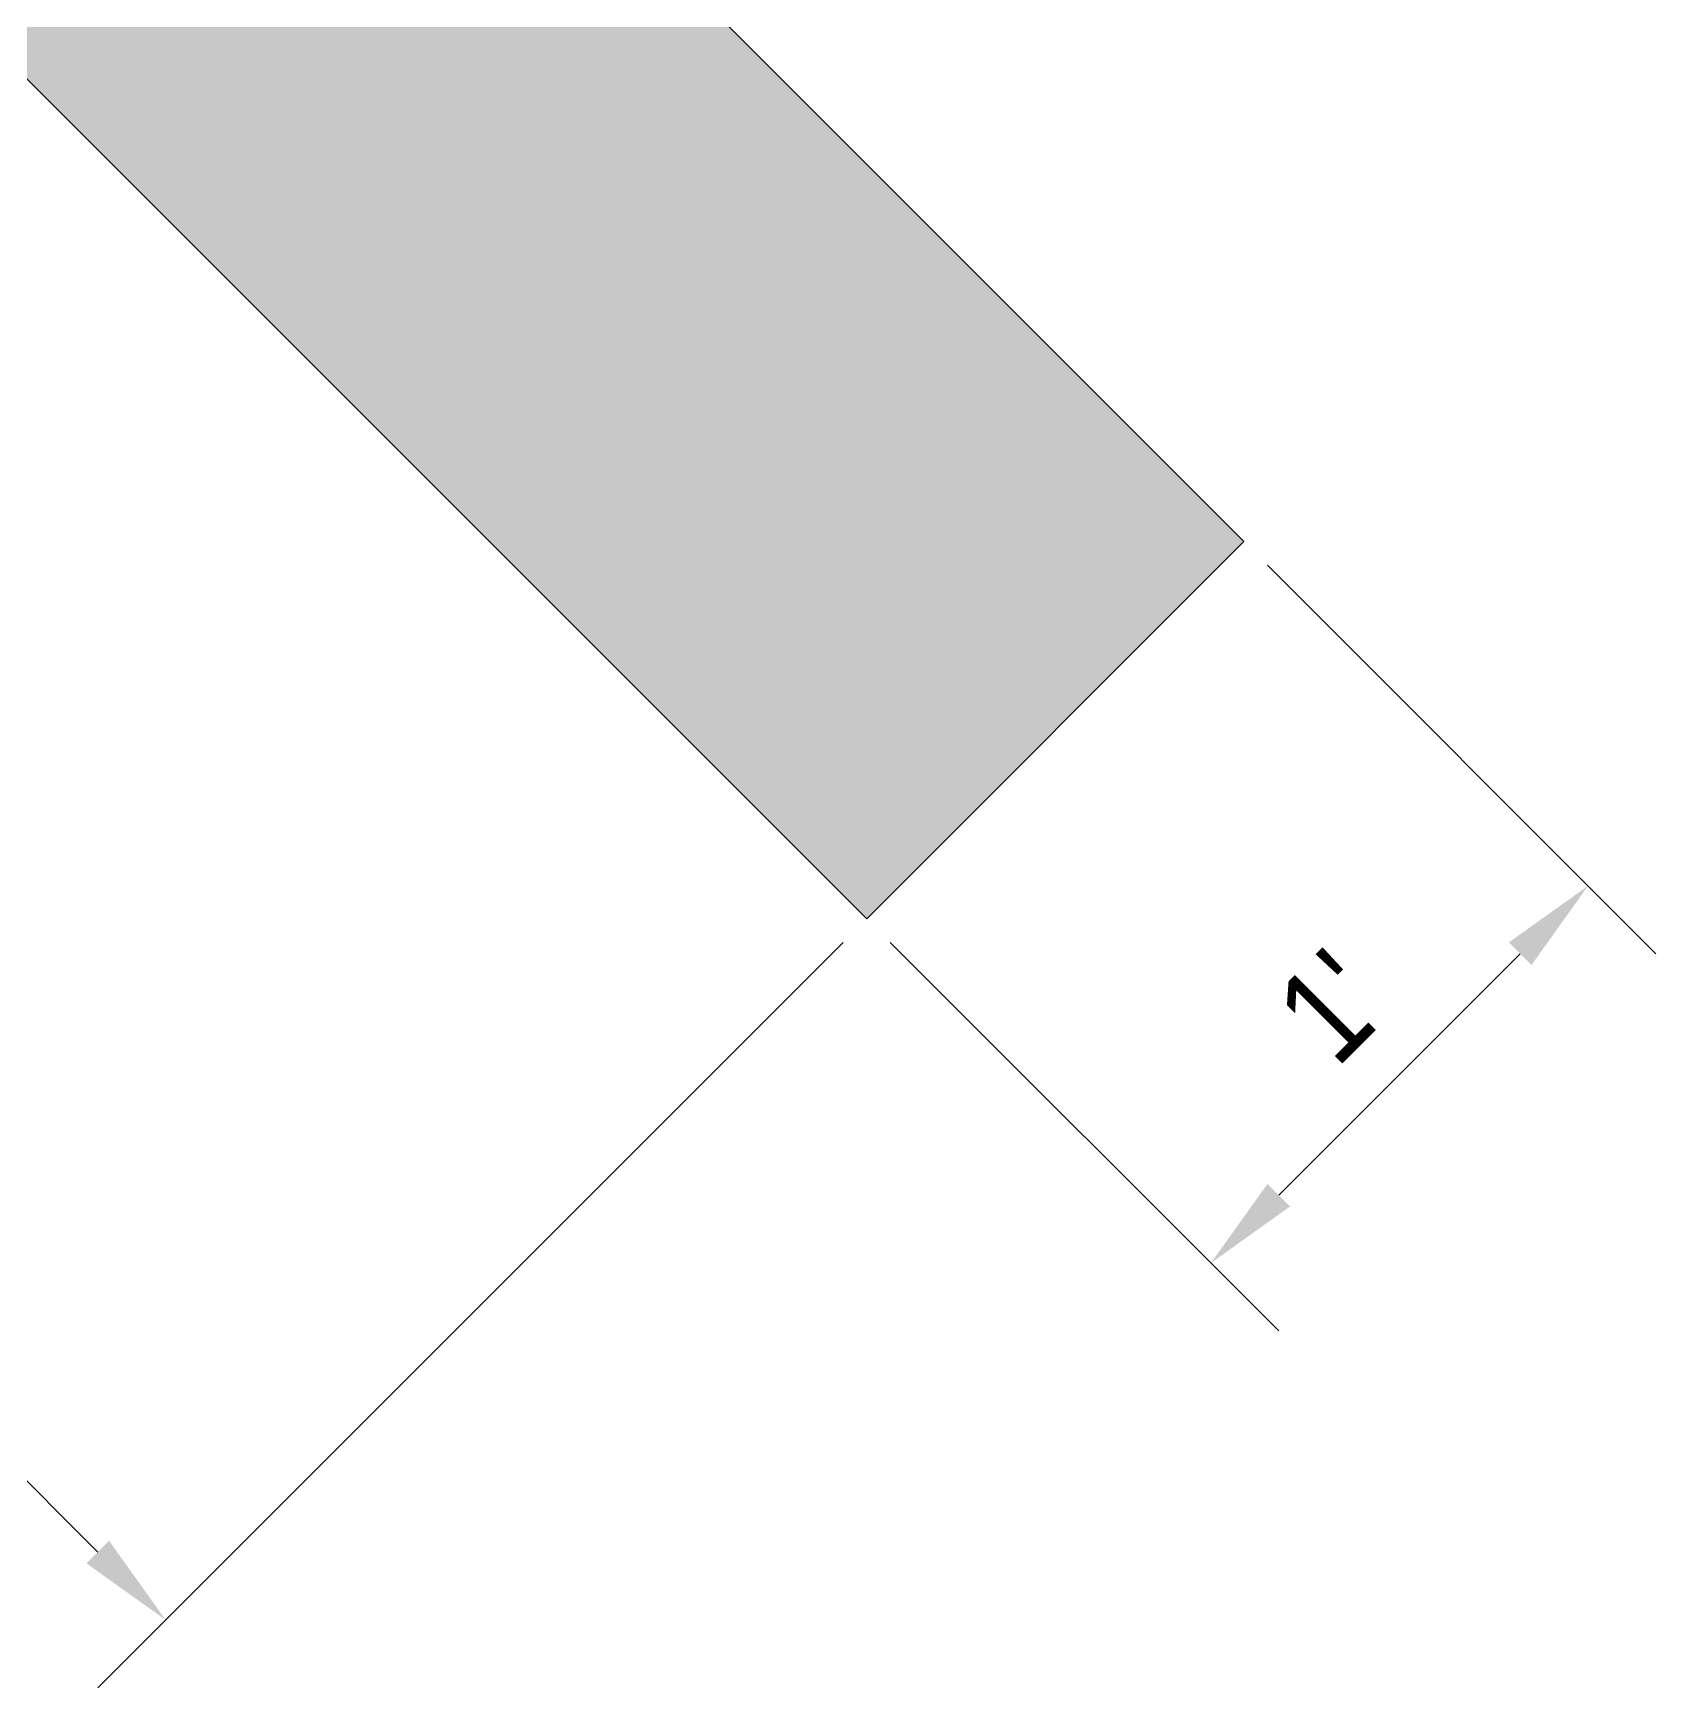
# Model space of a CAD drawing. Header units: inches. Extents: x -3859 to 7158, y 3705 to 4657.
# Drawn here: x 1307.07 to 1343.58, y 4036.38 to 4073.6 of the extents above; entities that cross this region are included whole.
import ezdxf

# ---------------------------------------------------------------- set-up
doc = ezdxf.new("R2010")
doc.units = ezdxf.units.IN
doc.header["$MEASUREMENT"] = 0
doc.layers.get('DEFPOINTS').update_dxf_attribs({"lineweight": 0})
for name, color, linetype, lineweight in [('D6', 6, 'Continuous', 0), ('Dimension', 4, 'Continuous', 0), ('Hatches', 6, 'Continuous', 0)]:
    doc.layers.add(name, color=color, linetype=linetype, lineweight=lineweight)
doc.styles.get("Standard").update_dxf_attribs({"font": 'ARIALN.TTF'})
doc.dimstyles.get("Standard").update_dxf_attribs({"dimtxt": 0.18, "dimasz": 0.18, "dimexe": 0.18, "dimexo": 0.0625, "dimgap": 0.09, "dimtad": 1, "dimdec": 4, "dimzin": 0, "dimdsep": 46, "dimlunit": 4, "dimtxsty": 'Standard', "dimcen": 0.09, "dimadec": 0, "dimazin": 0, "dimtfac": 1, "dimtdec": 4, "dimtofl": 0, "dimtmove": 0, "dimatfit": 3, "dimfxl": 1, "dimtolj": 1, "dimtzin": 0, "dimarcsym": 0})

# ---------------------------------------------------------------- blocks, each defined once
blk = doc.blocks.new('*D115')
at = {"layer": 'DEFPOINTS', "color": 0, "transparency": 16777216}
for p in [(1334.312, 4062.164), (1342.055, 4054.421), (1325.827, 4053.679)]:
    blk.add_point(p, dxfattribs=at)
at = {"layer": 'Dimension', "color": 0, "lineweight": -2, "transparency": 16777216}
for p, q in [((1334.842, 4061.634), (1343.582, 4052.894)), ((1326.357, 4053.148), (1335.097, 4044.408)), ((1335.097, 4047.463), (1340.528, 4052.894))]:
    blk.add_line(p, q, dxfattribs=at)
at = {"layer": 'Dimension', "color": 0, "transparency": 16777216}
for points in [[(1340.273, 4053.148), (1340.782, 4052.639), (1342.055, 4054.421)], [(1334.843, 4047.718), (1335.352, 4047.209), (1333.57, 4045.936)]]:
    blk.add_solid(points, dxfattribs=at)
blk = doc.blocks.new('*D111')
at = {"layer": 'DEFPOINTS', "color": 0, "transparency": 16777216}
for p in [(1278.557, 4108.232), (1259.142, 4088.817), (1325.827, 4053.679)]:
    blk.add_point(p, dxfattribs=at)
at = {"layer": 'Dimension', "color": 0, "lineweight": -2, "transparency": 16777216}
for p, q in [((1278.026, 4107.702), (1257.615, 4087.29)), ((1308.526, 4039.433), (1260.669, 4087.29)), ((1325.297, 4053.148), (1308.526, 4036.378))]:
    blk.add_line(p, q, dxfattribs=at)
at = {"layer": 'Dimension', "color": 0, "transparency": 16777216}
for points in [[(1260.924, 4087.544), (1260.415, 4087.035), (1259.142, 4088.817)], [(1308.781, 4039.687), (1308.272, 4039.178), (1310.054, 4037.906)]]:
    blk.add_solid(points, dxfattribs=at)
at = {"layer": 'Dimension', "color": 0, "transparency": 16777216, "insert": (1286.141, 4064.905), "char_height": 2.16, "attachment_point": 5, "rotation": 315}
blk.add_mtext("\\A1;6'", dxfattribs=at)
blk = doc.blocks.new('*D112')
at = {"layer": 'DEFPOINTS', "color": 0, "transparency": 16777216}
for p in [(1334.312, 4062.164), (1342.055, 4054.421), (1325.827, 4053.679)]:
    blk.add_point(p, dxfattribs=at)
at = {"layer": 'Dimension', "color": 0, "lineweight": -2, "transparency": 16777216}
for p, q in [((1334.842, 4061.634), (1343.582, 4052.894)), ((1326.357, 4053.148), (1335.097, 4044.408)), ((1335.097, 4047.463), (1340.528, 4052.894))]:
    blk.add_line(p, q, dxfattribs=at)
at = {"layer": 'Dimension', "color": 0, "transparency": 16777216}
for points in [[(1340.273, 4053.148), (1340.782, 4052.639), (1342.055, 4054.421)], [(1334.843, 4047.718), (1335.352, 4047.209), (1333.57, 4045.936)]]:
    blk.add_solid(points, dxfattribs=at)
at = {"layer": 'Dimension', "color": 0, "transparency": 16777216, "insert": (1336.282, 4051.709), "char_height": 2.16, "attachment_point": 5, "rotation": 45}
blk.add_mtext("\\A1;1'", dxfattribs=at)

msp = doc.modelspace()

# ---------------------------------------------------------------- hatches: boundary and pattern name
at = {"layer": 'Hatches', "transparency": 33554559}
msp.add_hatch(color=256, dxfattribs=at).paths.add_polyline_path([(1334.31213, 4062.16401), (1298.24969, 4098.22645), (1302.49233, 4102.46909), (1279.1578, 4108.83305), (1285.52176, 4085.49853), (1289.7644, 4089.74117), (1325.82685, 4053.67872)])

# ---------------------------------------------------------------- linework, layer by layer
at = {"layer": 'D6', "flags": 128}
msp.add_lwpolyline([(1334.31213, 4062.16401), (1298.24969, 4098.22645), (1302.49233, 4102.46909), (1279.1578, 4108.83305), (1285.52176, 4085.49853), (1289.7644, 4089.74117), (1325.82685, 4053.67872)], close=True, dxfattribs=at)

# ---------------------------------------------------------------- dimensions: what is measured, and where the dimension line sits
at = {"layer": 'Dimension'}
dim = msp.add_linear_dim(base=(1259.142, 4088.81725), p1=(1325.82685, 4053.67872), p2=(1278.55676, 4108.23201), angle=135, dimstyle='Standard', override={"dimdec": 0}, dxfattribs=at)
dim.commit()
dim.dimension.update_dxf_attribs({"geometry": '*D111', "text_midpoint": (1286.14134, 4064.9049)})
dim = msp.add_aligned_dim(p1=(1325.82685, 4053.67872), p2=(1334.31213, 4062.16401), distance=-10.9501, text=' ', dimstyle='Standard', override={"dimdec": 0}, dxfattribs=at)
dim.commit()
dim.dimension.update_dxf_attribs({"geometry": '*D115', "text_midpoint": (1337.81238, 4050.17847)})
dim = msp.add_aligned_dim(p1=(1325.82685, 4053.67872), p2=(1334.31213, 4062.16401), distance=-10.9501, dimstyle='Standard', override={"dimdec": 0}, dxfattribs=at)
dim.commit()
dim.dimension.update_dxf_attribs({"geometry": '*D112', "text_midpoint": (1336.28191, 4051.70895)})

doc.saveas('drawing.dxf')
